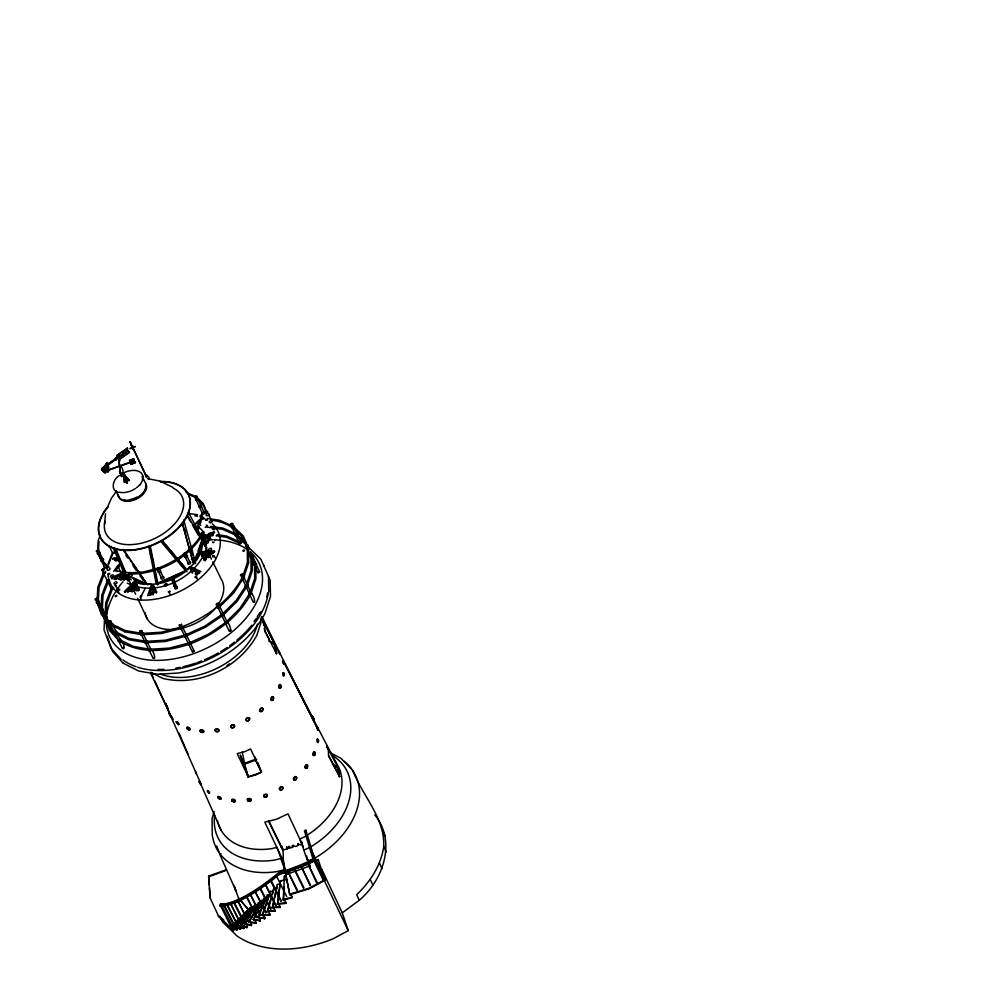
<?xml version="1.0" encoding="UTF-8"?>
<svg xmlns="http://www.w3.org/2000/svg" width="999" height="999" viewBox="0 0 999 999"><rect width="100%" height="100%" fill="white"/><g stroke="black" fill="none" stroke-linecap="round" stroke-linejoin="round"><path stroke-width="1.5" d="M123.352 474.4C120.829 474.25 126.473 472.577 123.127 475.137A33.904 25.887 -9.5 0 1 124.425 482.367L125.05 481.443A34.528 26.374 -9.5 0 0 124.85 478.933M118.119 456.318L117.37 456.506L117.732 457.967L118.019 454.632L127.447 448.189L127.422 450.836L118.082 457.48L117.845 456.343L118.669 457.48M118.082 457.355L118.019 454.632M131.493 463.161C128.359 466.658 142.233 459.14 131.119 464.16M131.831 460.551L132.118 460.114A1.449 1.111 -10.3 0 1 133.591 460.127L134.228 460.327L133.691 458.916L129.445 460.402L130.419 461.051M127.373 448.114L127.335 450.774L107.567 464.56L107.018 466.433A10.827 8.179 -48 0 0 104.67 467.145L104.221 466.708A10.864 8.254 -48 0 0 106.181 464.173L107.392 465.309M152.959 590.958L152.997 590.384A1.474 0.624 87.6 0 1 153.247 589.735L153.883 590.909M208.679 535.701L208.891 537.974M197.402 525.911L197.228 527.172M130.532 573.089L128.821 574.025M112.775 558.741L112.875 558.678A1.336 1.211 -85.8 0 0 112.987 559.278L113.349 558.716M121.828 475.761L121.041 473.151M121.416 578.046C124.863 578.409 115.809 566.533 119.718 563.711M123.127 475.137L124.113 474.413M121.354 475.924L120.554 473.301L121.341 475.649M112.737 553.021C113.386 554.932 115.847 551.361 113.324 552.36M110.489 624.949L109.44 625.961M119.543 465.871C119.006 464.335 120.33 468.032 119.443 465.909M120.242 466.371L118.943 465.609M105.132 614.672L105.732 603.009L111.501 587.924M106.269 617.37L106.993 603.159L112.675 588.399M115.834 458.466L116.171 457.854L115.509 458.154M102.285 609.515L103.034 595.329L108.754 580.569M106.506 566.97L108.279 566.845M104.52 619.567L104.033 629.894L110.939 648.164M291.87 896.49L292.232 897.751L283.192 899.887L284.453 876.135L285.602 876.548L285.327 875.948M283.479 900.461L284.178 887.112M284.49 881.193L284.453 876.173M98.364 600.337L99.063 587.449L104.82 572.702M104.608 524.45L105.494 513.773M101.086 608.141L101.773 595.179L107.58 580.094M152.61 590.684L153.584 588.573L154.271 590.784M97.64 550.661L98.202 540.509L100.325 535.064M98.451 551.311L99.001 541.321M103.646 572.227L97.802 587.3L97.215 598.938L96.154 599.787M124.326 591.645L132.879 583.204M287.2 848.7L286.626 846.915L287.2 848.7L283.204 850.137L282.292 849.237L268.419 820.741M96.628 550.998L97.39 551.535L98.464 550.686M111.726 578.409L111.726 578.371A1.374 1.336 -38.2 0 0 112.013 578.933L112.388 578.234L111.763 578.421M134.178 460.015L133.679 459.915A1.449 1.111 -10.3 0 0 132.068 459.802L132.255 461.438M232.255 926.548L231.244 927.322L231.606 926.622M231.206 927.272L220.367 905.356M205.344 557.342L204.895 559.278A1.636 1.074 17.7 0 1 205.432 559.952M152.485 587.949L152.41 586.725L154.208 586.6L154.733 587.699M108.254 468.356L108.454 467.17L106.656 467.807L107.817 468.606M284.39 899.45L286.064 903.358L277.572 904.307L280.432 880.881L285.489 879.682M281.568 881.343L280.707 881.443M277.572 904.307L280.432 880.881M132.205 447.252L130.045 441.77L146.116 475.924L130.07 441.783L132.293 447.852L133.129 446.928M321.541 874.687L313.037 856.88M323.027 879.582L313.823 860.351M317.083 882.242L307.505 862.986L316.521 882.504M310.602 885.214L300.974 865.971L310.065 885.526M323.564 879.27L314.26 860.389M317.133 859.964L318.369 859.964M320.055 869.704L311.114 850.199L320.592 869.405M303.983 887.849L294.23 868.606M296.715 890.146L287.575 870.728L297.29 889.947M281.343 900.973L271.516 881.13M276.149 905.344L265.247 884.115L275.612 905.656M154.458 592.569L154.62 591.321L155.906 592.107A1.661 0.699 87.6 0 0 156.119 592.869M271.104 909.09L260.24 887.824M217.407 820.641A66.721 46.503 -28.5 0 0 271.853 848.613L276.823 847.352A21.429 2.885 72 0 1 280.931 858.466A13.199 1.748 72 0 0 284.365 868.081L285.052 869.567C281.755 861.925 284.752 853.758 281.755 845.978M265.522 912.724L255.07 891.395L266.096 912.524M256.706 917.631L246.266 896.041M260.627 915.421L250.237 894.18L261.201 915.221M208.629 537.787L208.316 536.713M209.565 537.699L209.228 535.889M202.922 539.135L203.159 538.324A1.748 1.324 -23.3 0 0 203.297 537.949M248.202 921.965L237.787 900.848L249.051 922.252L255.894 923.288L254.658 919.392M240.821 924.812L230.294 903.059M244.792 922.989L234.053 902.022M121.816 475.487L121.254 473.976M108.042 564.11L112.338 552.996M234.453 926.198L224.051 906.13M279.932 844.093L279.583 843.019L282.555 849.35M198.227 524.875L198.888 523.401L198.189 523.001M131.031 463.723L130.37 460.739L129.558 460.576L133.691 458.916M203.334 553.334L203.334 554.133M209.415 556.018L209.116 554.145L210.314 552.647L213.112 552.459M277.198 887.736L273.951 887.849L267.17 911.363L275 911.238L274.875 909.927M275 911.238L273.551 907.292M280.457 884.202L277.198 884.365L272.252 907.554L279.97 907.442L279.845 906.13M279.97 907.442L278.534 903.483M270.704 891.32L262.125 914.934L263.361 915.633L269.967 915.022L269.855 913.723M269.967 915.022L268.531 911.1M272.54 908.116L274.076 900.873M274.7 897.976L277.173 886.388M225.999 869.854L208.641 876.123L210.027 897.701L218.681 916.47L233.242 930.706L233.941 930.144L232.055 926.485M208.641 876.123L209.291 884.927M106.181 464.173L107.492 466.358M134.803 587.812L132.692 590.159L130.807 588.324A1.798 1.224 -62.4 0 0 132.205 587.287L134.515 584.777M199.388 526.81L198.214 529.433M219.88 916.17L222.44 921.727L237.025 936.001A105.32 75.512 -29.2 0 0 333.591 938.536L348.251 930.606L342.27 912.849L359.278 900.236L356.693 894.704C370.279 881.705 381.044 865.396 383.741 846.465C384.965 818.019 362.6 795.878 352.784 770.666M359.278 900.236C383.491 879.919 396.491 841.333 374.775 814.872M140.484 597.377L141.284 599.924M154.121 592.22L153.109 593.955M267.457 911.925L271.266 898.7M272.54 894.292L273.951 887.849M275.075 888.386L274.238 888.411M152.385 589.373L153.084 587.325A1.748 0.749 87.6 0 0 153.534 587.637L154.208 588.186L154.208 586.6M153.784 591.87L152.909 593.031L152.323 591.845M120.542 473.651L118.681 458.591L120.567 473.563L120.142 471.915M145.592 475.824L146.491 475.462M214.098 811.5L212.088 818.456L212.275 835.738M251.373 592.494L255.944 578.621L255.781 564.273M250.175 592.032L254.67 578.471L254.52 564.46M246.99 582.692L251.061 570.504L250.924 556.505M242.857 576.048L247.415 562.499L247.302 548.513M244.068 576.51L248.689 562.662L248.576 548.326M313.274 860.052L304.458 830.793L305.869 830.206L315.022 860.489A189.061 128.834 -27.6 0 1 279.27 874.437A170.429 42.458 -50.3 0 1 221.391 905.943L219.867 905.706L220.354 904.257L224.338 903.908A169.306 42.108 -50.3 0 0 272.515 877.684L278.684 872.751A188.137 128.147 -27.6 0 0 311.426 860.214L312.999 859.477L311.713 860.788M204.058 541.008L203.646 541.645A1.861 1.411 -23.3 0 1 202.847 542.132C203.446 546.453 206.081 540.496 204.345 545.479A1.498 1.136 -23.3 0 0 205.944 545.679A1.648 1.249 -23.3 0 0 205.532 544.28L206.269 541.858M213.361 551.76L212.775 553.933M205.344 560.639L205.831 559.24A1.636 1.074 17.7 0 0 205.532 557.966M212.525 542.007L212.999 542.707L214.173 542.07M200.949 553.995L201.199 553.296M201.935 556.093L201.91 553.596L201.935 556.093A1.998 1.311 17.7 0 1 203.784 556.58M202.859 555.606L202.972 554.545A1.736 1.136 17.8 0 0 203.122 553.846L203.359 553.146M203.284 558.341L203.172 556.293M179.558 624.887L180.045 625.661L181.281 624.962M206.843 547.252C197.44 577.946 156.518 598.039 127.273 583.116M194.48 561.063L197.04 553.858M198.064 550.973L201.648 540.884L203.534 540.721L203.621 539.46A1.748 1.324 -23.3 0 0 203.759 538.598L203.521 538.024M205.619 512.312C206.044 514.647 208.828 510.501 205.906 511.975M168.356 591.758C168.082 593.768 171.653 591.158 169.355 591.083M262.412 915.496L270.679 891.37L271.528 891.345M107.293 463.474C107.08 461.688 106.506 465.472 107.892 464.71L127.847 450.924L123.489 453.209M151.698 584.253L147.677 595.741M150.774 588.861L151.286 587.449M152.984 585.514L149.213 595.641M150.212 595.154L151.448 592.607L152.81 593.968M109.89 573.588L108.591 574.45L108.441 573.364M108.679 564.198L112.363 554.657M143.069 479.433L139.91 485.164M107.705 506.705L111.488 498.126L116.596 491.083M115.322 458.241L116.096 457.817M115.534 458.354L116.483 458.154M116.334 459.615C115.872 457.804 116.309 459.815 115.909 458.179M148.739 546.553L156.244 583.965L147.303 584.565L123.888 550.149M266.233 914.634L263.474 914.859L264.71 918.768L257.642 917.194L267.432 894.792L270.642 894.767M257.929 917.756L259.153 914.947M260.377 912.149L267.108 896.752M135.389 588.174L134.128 590.097M133.891 462.075L133.579 462.137A1.536 1.186 -10.3 0 0 132.617 461.813L132.43 461.213A1.536 1.186 -10.3 0 0 132.855 460.402L133.529 461.825A1.536 1.186 -10.3 0 0 132.567 461.501L132.43 461.526M127.847 450.924L107.979 464.897C106.019 466.471 110.277 466.046 107.904 466.545A10.552 7.967 -48 0 0 104.258 467.569L103.809 467.794A10.552 7.967 -48 0 0 102.497 468.593L102.098 468.256A10.589 8.042 -48 0 0 103.322 467.295L103.709 466.933A10.589 8.042 -48 0 0 106.244 463.636L106.756 462.974M102.497 468.593A10.589 8.042 -48 0 0 103.721 467.632L104.108 467.282A10.589 8.042 -48 0 0 106.656 463.973L107.293 463.274M106.893 464.785L108.317 465.834L107.492 466.208A10.552 7.967 -48 0 0 103.846 467.232L103.397 467.457A10.552 7.967 -48 0 0 102.098 468.256M123.376 576.435L123.576 575.474L122.665 575.237A1.486 1.124 -21.4 0 0 121.816 575.599L121.453 575.998M264.71 918.768L264.797 917.469M255.894 923.288L255.981 921.99M264.822 898.426L264.048 898.313L253.222 919.455L260.264 921.028L260.352 919.729M260.264 921.028L259.041 917.119M258.491 902.621L259.49 903.383L258.491 902.621L244.418 923.7L251.486 925.524L251.573 924.237M251.486 925.524L250.25 921.64M253.509 920.017L255.532 916.046M256.88 913.411L258.242 910.763M259.59 908.116L264.048 898.313M209.091 538.911L208.204 539.947M210.027 538.836L208.004 540.759M210.964 538.748L208.267 541.321M141.171 596.053L145.167 588.486M176.686 588.96L176.211 588.274M120.929 473.514L120.117 472.564M120.355 473.314L120.017 471.128L119.668 471.778M151.086 593.019L150.137 592.969M133.354 587.662C132.879 592.232 131.943 584.477 135.427 586.388M261.263 900.474L262.287 901.185L261.263 900.474L248.763 921.702L255.607 922.726M249.051 922.252L256.069 910.314M257.63 907.666L259.977 903.683M204.258 558.691L204.395 557.854M254.071 621.54L255.682 619.055M257.28 616.57L259.69 612.837M197.365 528.683L197.327 526.111M197.79 529.058L198.551 525.986M133.379 588.911L133.804 588.249M136.426 588.998L132.093 591.908L129.795 590.446A1.386 0.949 -62.3 0 0 128.921 591.146A16.658 11.401 -62.2 0 1 128.571 591.758A1.548 1.061 -62.3 0 1 128.009 592.195L127.11 591.858M229.308 630.481C232.53 634.827 229.62 622.627 227.497 622.951M253.222 601.361C256.468 605.631 253.459 593.531 251.473 593.818M249.775 593.306L239.96 608.341L225.911 622.277M250.874 593.968C237.962 618.006 214.723 634.552 189.648 644.155M246.129 585.339L236.263 600.362L222.165 614.298M242.457 577.322C229.52 601.123 206.406 617.444 181.506 626.972M242.72 579.245L233.541 593.181L219.231 607.292M244.693 924.25L247.178 920.541M248.838 918.056L250.487 915.584M254.633 909.377L256.281 906.905M153.259 657.579C156.431 661.962 153.596 649.725 151.249 650.099M216.371 535.252C215.509 537.337 219.693 535.027 217.233 534.777M122.602 647.839C125.075 652.01 124.101 641.346 121.141 641.595M202.385 532.829C192.77 549.787 176.036 561.313 158.117 568.156M207.317 526.498L207.218 526.635A1.523 0.949 -25.4 0 1 205.207 527.347M203.122 533.816C188.336 558.965 159.091 573.95 130.245 574.088M157.305 568.456C156.319 570.417 160.427 568.618 158.429 567.944M136.401 589.235L136.189 589.535A1.611 1.011 -27 0 0 137.2 590.734A1.611 1.011 -27 0 0 139.061 589.248A1.611 1.011 -27 0 0 137.4 588.561M113.674 571.416L117.994 565.284M115.534 570.953L118.094 567.307M245.954 923.9L247.44 926.985L246.878 927.659L240.959 924.487L255.732 904.769L256.693 905.581L255.732 904.769M241.246 925.037L243.094 922.577M244.942 920.104L255.082 906.555M124.413 474.712C123.789 471.965 121.791 477.247 124.338 474.275A33.704 25.924 -10.9 0 0 129.346 480.194L128.509 480.656A34.341 26.411 -10.9 0 1 125.312 477.197L124.9 476.66A36.626 28.184 -10.9 0 1 123.814 474.987L123.764 474.787A25.899 11.763 41 0 1 124.326 476.461L124.276 476.486A35.702 5.132 70.8 0 1 123.451 474.887L123.451 474.887A36.464 5.357 70.9 0 1 124.326 476.823L124.613 477.485A34.153 5.007 70.9 0 1 126.636 482.267L126.823 483.029L127.26 482.055A34.153 5.007 70.9 0 0 125.25 477.26L124.95 476.598A26.136 12.013 40.7 0 1 123.776 474.787L123.764 474.775A26.361 17.27 -72.3 0 1 124.376 476.798L123.264 474.787L124.4 474.687A33.716 25.937 -10.9 0 0 129.42 480.606M204.221 543.044L203.596 543.731M246.878 927.659L247.165 926.423M254.733 906.767L253.796 905.918L237.6 925.336L243.494 928.508L244.056 927.821L239.098 925.511L240.709 928.633L240.147 929.307L240.422 928.083M243.494 928.508L243.768 927.272M240.747 922.464L248.364 913.323M250.274 911.038L252.173 908.753M121.304 576.785C129.833 573.451 121.666 582.704 117.208 577.709M125.112 578.271L121.166 580.182L117.37 578.346A1.386 1.049 -21.3 0 0 116.408 578.746A16.596 12.537 -21 0 1 115.921 579.195M204.907 538.936L204.433 540.334L206.506 541.171M113.124 558.091L118.032 557.554M210.277 535.939L210.015 537.824M196.84 523.901L201.611 519.368L200.737 519.492M250.737 910.052L252.747 907.891M240.709 928.633L235.714 926.298L237.325 929.407L236.713 930.069L237.038 928.87M240.147 929.307L234.178 926.098L251.86 906.992L252.46 907.342M234.465 926.647L241.746 918.78M249.013 910.913L252.135 907.542M117.944 590.546L118.806 592.969M125.424 592.17L136.251 581.805L134.977 581.193M123.214 663.211L138.599 670.991L157.293 674.288L178.222 673.039C213.611 666.345 247.627 645.816 264.96 613.511L270.479 596.465L270.18 580.332L260.939 559.253L249.975 548.663M104.42 467.257L104.633 467.057A10.864 8.254 -48 0 0 106.593 464.51M222.989 615.297L237.25 601.198L247.215 586.001L252.322 570.666L252.198 556.318M241.209 574.587C239.673 576.336 243.893 575.524 242.345 574.3M246.179 545.379C244.668 547.102 248.826 546.253 247.29 545.079M250.487 908.453L249.887 908.116L230.931 926.647L236.438 929.52M236.788 921.752L231.206 927.197L236.713 930.069M243.469 915.209L249.887 908.116M195.442 573.688L196.254 570.941M212.737 555.931C211.313 558.391 216.196 555.569 213.174 555.681M195.367 574.125C198.127 575.199 194.942 571.665 197.552 571.54M195.23 576.623C193.656 578.396 197.914 577.547 196.366 576.323M140.272 630.993C138.661 632.779 142.919 631.967 141.408 630.706M187.812 568.768L190.022 566.633M190.235 569.105L191.571 567.819M109.453 621.39C107.817 623.388 112.425 621.99 110.377 621.053M140.397 596.078C139.048 598.788 143.968 595.279 140.622 595.928M198.826 523.289L200.874 521.328L200.787 522.589A1.511 1.024 -64.4 0 1 200.3 523.114M118.344 589.398C116.733 591.146 120.954 590.334 119.48 589.098M115.459 595.566C113.874 597.489 118.332 596.128 116.359 595.254M194.43 524.4L200.474 518.893M125.262 591.733L124.613 592.195M118.956 566.096L121.116 564.048M195.342 496.615L195.155 497.564L196.241 497.477M196.441 497.34L196.254 496.291M102.385 569.467C100.787 571.266 105.107 570.192 103.397 569.155M119.331 475.561C113.074 478.971 109.74 490.397 118.706 492.582M108.079 469.955L131.056 461.863M108.142 470.342L131.119 462.25M106.881 463.136L107.08 464.535L117.345 457.492L119.668 460.851L118.257 457.742M204.32 541.945L203.359 543.206A1.861 1.411 -23.3 0 0 204.108 542.782L204.395 541.583M220.742 905.594L220.105 905.868M233.242 930.706L233.666 929.594M123.202 577.534L124.488 574.974M204.058 558.916L203.721 559.915A1.498 0.987 17.7 0 0 205.319 560.589M153.109 594.88L151.648 593.506L151.111 594.305A16.546 7.093 87.6 0 1 151.036 594.967M215.734 558.616L214.348 556.356M118.107 454.707L127.447 448.189M120.092 458.841L129.42 452.335L120.092 458.841L118.082 457.48M221.741 616.158L205.419 627.26L185.789 636.213M224.675 623.114L208.591 634.09L189.236 642.919M217.195 603.571L217.195 604.832L218.294 603.496M220.916 615.147L204.795 626.123L185.389 634.964M243.356 550.137C241.321 551.748 245.754 551.386 244.243 549.999M109.415 621.166L109.278 621.253A1.324 0.837 -27.7 0 0 109.203 622.702A1.324 0.837 -27.7 0 0 111.126 621.828A1.324 0.837 -27.7 0 0 110.202 620.841M231.368 523.726C229.32 525.337 233.778 524.962 232.268 523.576M202.198 532.629L202.185 533.853L203.297 532.554M111.339 575.312L111.164 575.424A1.598 0.987 -27.1 0 0 111.076 577.135A1.598 0.987 -27.1 0 0 113.386 576.086A1.598 0.987 -27.1 0 0 112.275 574.924M116.521 459.565L115.959 459.615M240.959 924.512L246.591 927.109M205.307 538.623L207.23 538.111M132.368 590.659L130.132 591.271L128.896 589.897M214.735 551.535L213.973 551.71M318.094 859.402L325.162 880.281L309.353 888.748L289.822 894.779L285.789 874.674L309.603 866.058L309.116 863.66L314.448 860.776M132.193 589.235L130.807 589.398L130.37 588.074M132.28 589.959L129.907 589.835M133.554 590.559L131.88 591.008L130.32 589.56M107.842 574.163L108.379 576.485M137.762 587.887L138.461 587.924M199.35 534.365L199.937 534.078L188.349 512.162M307.667 860.551L307.33 859.777A13.187 1.636 71.9 0 1 303.896 850.161L310.115 847.227A72.627 50.762 -28.5 0 0 332.967 755.868M308.004 861.275L315.659 857.641A78.509 55.032 -28.6 0 0 343.831 761.188M257.817 762.549L261.476 772.215L255.719 774.937L248.239 776.847L237.238 753.596L244.767 751.66L250.574 748.963L261.488 772.239L248.264 776.96L247.939 776.223M193.169 650.799L192.695 652.147L194.206 651.123L190.634 643.706M104.021 466.908L104.258 466.808A10.814 8.179 -48 0 1 107.068 466.009M173.701 581.78C172.515 583.728 172.702 580.819 173.164 582.817M175.424 588.811L175.275 588.623A16.446 0.662 66.2 0 0 175.125 588.049L174.538 586.588L176.361 585.839M176.186 588.211L177.347 588.286L173.451 578.583L171.641 579.395L175.325 588.736M113.461 576.785L123.214 572.402M201.373 537.237L214.248 531.655M113.886 577.946L125.037 572.939M201.835 538.374L214.66 532.617M121.978 574.725L123.751 573.926M114.136 578.933L116.958 577.659M208.928 536.376L208.629 536.401A1.773 1.349 -23.4 0 1 208.104 536.962M210.689 535.476L213.474 534.215M129.258 572.889L130.469 572.927M159.053 582.567L184.241 571.191M173.152 580.357L174.063 579.944M201.311 516.346L202.098 515.609L201.561 515.084M119.206 465.409L120.155 465.546L119.468 466.783M122.74 473.351C128.609 469.967 140.584 467.819 143.169 476.386M219.555 537.2L218.219 535.064M304.732 831.368L305.869 830.206M234.64 887.149L235.914 890.908L219.68 854.108L220.854 853.646M104.995 472.777L101.723 469.955L104.995 472.777L105.744 472.515L105.507 469.43L107.717 471.815L108.479 471.553L108.454 467.17M101.761 470.254L101.548 469.605L103.721 468.843L105.22 471.578L103.933 469.493M209.365 557.167L207.642 557.592M219.68 854.108L220.554 853.795M208.928 876.672L224.825 870.928M287.125 847.627L287.462 848.601L289.285 847.939L289.023 846.153M289.285 847.939C287.562 844.829 291.471 850.024 292.707 846.702L292.495 845.616M292.707 846.702C291.209 843.456 293.893 848.601 293.069 845.404M293.281 846.503C291.471 843.893 296.578 848.813 298.127 844.754L297.902 843.656M298.127 844.754C296.328 841.957 300.974 847.327 302.185 843.106M309.178 863.074L309.315 863.748L284.615 872.689L283.728 868.93L284.59 868.618M307.542 860.314L308.679 860.576L307.542 860.314L306.693 856.106M284.865 869.192L283.728 868.93M289.66 870.141L309.041 863.173L309.315 863.748M243.144 763.736L256.381 758.978M242.233 751.947L244.718 764.123L256.768 759.789M333.329 764.834L337.737 767.107L339.41 771.041L339.348 776.735M205.507 537.799L207.005 537.4M274.413 644.405C278.234 647.802 276.898 663.748 274.413 644.405L270.766 642.045M132.38 445.779L133.092 449.538L132.742 446.091M130.107 448.301L135.352 446.453M118.207 457.804L117.145 454.995L117.82 455.244M117.295 455.956L117.62 454.82M118.294 457.53L119.193 461.014M118.918 459.228L119.318 458.603M118.993 460.589L119.668 460.851M105.22 471.578L104.97 468.394L107.942 470.616L105.657 468.156M101.598 469.905L103.721 468.843M105.707 468.469L104.97 468.394M104.945 472.477L105.744 472.515M121.491 476.623L120.904 475.312L121.603 475.412M123.451 474.9L124.076 474.662A36.464 5.345 70.9 0 1 124.95 476.598M126.948 479.532L126.398 480.207L126.948 479.532A32.867 4.72 70.8 0 1 126.274 478.421M124.413 482.367L125.112 482.117M125.25 476.785A34.328 26.411 -10.9 0 0 128.446 480.244L129.358 480.194M126.761 482.567L127.385 482.355M116.196 585.801L115.01 585.739M289.548 894.217L309.078 888.173L324.887 879.707L325.162 880.281M283.192 899.887L292.158 897.052L290.572 893.83M285.989 902.659L277.297 903.745M97.602 549.974L97.765 549.925A1.324 0.812 -26.9 0 1 98.751 550.724A1.324 0.812 -26.9 0 1 97.128 551.785A1.324 0.812 -26.9 0 1 96.428 550.811M156.668 568.531L143.631 571.928L129.77 572.889M96.354 598.214L96.516 598.164A1.311 0.812 -27.6 0 1 97.465 599.05A1.311 0.812 -27.6 0 1 95.692 600.024A1.311 0.812 -27.6 0 1 95.367 598.801M96.341 598.426L97.228 598.763M97.515 600.724L97.89 600.624A1.573 0.987 -27.6 0 1 99.063 601.585A1.573 0.987 -27.6 0 1 97.153 602.859L100.449 609.44M101.511 608.603L101.898 608.503A1.573 0.987 -27.7 0 1 103.059 609.477A1.573 0.987 -27.7 0 1 101.149 610.751A1.573 0.987 -27.7 0 1 100.312 609.552M105.494 616.445L105.869 616.346A1.573 0.987 -27.7 0 1 106.468 618.081M180.632 627.197L161.426 632.192L142.17 633.403M180.931 628.471L161.601 633.503L142.12 634.715M184.515 635.189L165.347 640.172L146.141 641.358M184.803 636.463L165.522 641.47L146.091 642.669M188.374 643.144L169.256 648.101L150.075 649.275M188.661 644.417C166.171 651.773 139.773 654.233 119.018 640.796M280.931 858.466L274.463 860.114A72.627 50.762 -28.5 0 1 214.685 815.134M283.716 869.917L277.06 871.603A78.509 55.032 -28.6 0 1 212.537 836.425M284.727 876.747L285.602 876.523M132.455 461.526L132.48 461.526A1.536 1.186 -10.3 0 0 132.904 460.714L133.229 460.277M208.079 556.93L205.881 556.905M272.252 907.554L279.695 906.867M269.855 910.976L275.15 910.489M267.17 911.363L274.713 910.676M269.693 914.46L262.125 914.934M225.137 904.207L220.354 904.257M219.867 905.706L223.863 905.369A170.717 42.482 -50.3 0 0 272.452 878.945L278.721 873.938L282.018 872.901A189.098 128.821 -27.6 0 0 314.747 859.902L315.022 860.489M116.271 459.652L115.559 459.403L116.334 458.191M114.473 559.153L119.006 558.841M114.848 559.378L117.595 559.178M117.333 559.877L114.573 560.064L115.609 560.839A1.511 0.974 18.8 0 0 116.309 560.826A16.221 10.514 19 0 0 116.808 560.626A1.349 0.874 18.8 0 1 117.732 560.589L118.369 560.901M203.109 553.846L205.357 553.721M147.49 584.115L150.474 583.916M151.923 585.726L153.721 585.601M152.185 587.387L153.084 587.325M214.123 552.135L199.812 553.146L200.312 551.748L214.548 550.936M230.17 629.994L230.906 630.219M123.464 647.352L124.176 647.577M193.406 650.736L194.143 650.961M200.437 545.254L201.948 545.204M195.479 563.473L193.956 563.523L187.125 570.017L162.225 540.496M121.154 578.796C122.49 579.42 125.512 576.523 123.089 576.398A1.486 1.124 -21.4 0 0 122.24 576.76L122.003 577.897M135.427 585.139L135.177 585.127A1.761 1.199 -62.5 0 1 134.64 584.927M147.44 478.596L159.89 481.068L172.702 487.3M189.385 513.561L197.64 514.747M207.043 518.431L219.38 520.217L231.855 525.724M211.488 520.342C227.66 521.628 243.406 532.33 247.34 548.638M210.689 526.361L223.014 528.159L235.464 533.678M206.069 526.948L213.611 528.046M216.633 528.483L222.677 529.37L236.214 535.402L245.866 544.667L248.089 549.925M218.893 534.915L226.623 536.051L239.061 541.595M218.756 536.151L226.286 537.262L239.81 543.319M262.063 917.582L265.085 918.031M257.642 917.194L264.423 918.206M185.215 553.134L185.414 554.233L183.966 554.333M253.222 919.455L259.977 920.466M251.199 924.974L244.418 923.7M243.194 576.548A1.573 1.011 -25.6 0 1 244.443 577.559A1.573 1.011 -25.6 0 1 242.445 578.783L242.108 578.733A1.573 1.011 -25.6 0 1 242.095 577.035M244.168 577.847L247.228 584.515A1.573 1.011 -25.6 0 1 248.039 585.714A1.573 1.011 -25.6 0 1 246.116 586.8L245.779 586.75A1.573 1.011 -25.6 0 1 246.104 584.827M117.582 570.966L129.833 572.889M247.827 585.851L250.874 592.494A1.561 1.011 -25.7 0 1 251.698 593.693A1.561 1.011 -25.7 0 1 249.762 594.78L249.438 594.717A1.561 1.011 -25.7 0 1 249.151 593.294M206.643 557.592L205.344 557.33M97.04 601.947L101.436 614.685L110.914 624.937L124.9 631.805M140.834 633.179L125.137 630.531L111.663 623.863M124.788 631.793L142.033 634.702M144.805 641.133L129.246 638.486L115.672 631.78M146.004 642.657L128.784 639.722L115.022 632.916M148.751 649.05L133.217 646.39L119.668 639.66M199.812 572.764L189.286 567.969M128.172 580.719A1.523 1.149 -21.5 0 0 129.121 579.395L125.537 577.959M196.815 572.265L199.113 573.538L198.376 573.538M197.415 572.939L197.253 574.924L195.642 574.687M118.307 560.177L117.058 559.477M280.244 654.083L278.496 650.886L278.871 651.81M207.392 538.836L206.618 538.773A1.474 1.111 -23.4 0 0 206.044 538.985M286.775 896.827L276.773 876.623M226.486 904.257L237.75 925.511L227.048 904.008M193.356 563.424L182.405 522.627M186.114 492.345L196.004 496.678M187.775 494.143L194.805 497.227M123.776 473.638C122.49 476.036 124.276 467.694 120.242 466.283M191.883 567.257L200.961 571.653M193.144 568.543L194.418 569.143M195.604 571.665L195.379 571.478A1.773 0.637 45.7 0 1 194.218 571.116L193.444 570.629M237.6 925.336L243.207 927.946M234.178 926.098L239.86 928.758M233.654 927.696L237.325 929.407M126.711 574.612L130.944 576.61M133.766 577.946L145.042 583.291M146.004 584.403L126.274 575.062L114.885 548.114M135.514 582.917L136.151 583.216M135.377 584.003A1.361 0.924 -62.5 0 0 135.389 583.603L137.175 585.302A2.035 1.386 -62.5 0 0 136.339 586.75M137.175 585.302L135.365 583.616M136.688 586.301L138.486 587.974L136.688 586.301A1.886 1.286 -62.5 0 1 136.351 586.6M114.361 579.333L115.185 579.445A1.548 1.161 -21.3 0 0 115.896 579.183M333.678 765.097L337.737 767.107L326.685 746.216L328.346 750.137L328.571 755.719L339.648 776.635L328.571 755.719M330.744 753.084L340.884 758.216L351.486 768.93M151.523 672.789L162.874 678.408C198.901 687.237 239.073 667.457 256.805 635.426L260.901 622.802L260.864 618.156M268.619 640.933L274.875 644.243L263.049 621.49L263.786 625.524M125.537 575.312L124.738 574.962A1.761 1.336 -21.5 0 1 123.963 574.512L120.891 576.161A1.798 1.361 -21.4 0 1 119.031 576.735L120.417 578.508M197.727 579.87L196.591 577.584M207.28 790.771L209.041 793.368L207.605 790.496A1.836 0.624 46.1 0 1 209.403 792.382A1.836 0.624 46.1 0 1 208.691 792.944L208.454 792.644M127.435 450.961L129.42 452.335M110.889 648.101L121.129 659.303M208.491 555.157L208.004 553.496A1.773 1.161 17.7 0 1 206.381 553.821M241.308 924.475L230.357 903.146M279.245 873.251L278.684 872.751L279.27 874.437L279.245 873.251A168.956 42.07 -50.3 0 1 267.37 882.479M191.284 570.766L190.709 570.117L191.221 571.216M313.411 718.88L311.75 716.258L336.413 763.286M136.426 587.3L137.275 587.412A1.886 1.286 -62.5 0 0 137.962 586.9M233.329 526.398L243.244 535.864L248.551 548.201M236.938 534.365L243.544 540.684M196.179 496.815L203.197 503.521M196.029 497.702L202.972 504.358M259.565 571.815L257.892 572.752L259.628 571.952L256.293 564.56M198.589 526.935L204.233 532.442M282.68 848.7L283.204 850.137M221.616 918.081L223.776 920.204M218.394 915.933L232.954 930.169M126.436 578.321L128.496 578.271L127.535 576.036A1.886 1.424 -21.5 0 1 126.648 576.323L125.537 575.899M169.83 713.898L171.116 716.308L150.624 673.151M217.395 603.246A1.324 0.849 -26.2 0 0 216.396 604.757L216.558 604.919M199.775 781.668L201.211 784.415L170.667 715.996M177.472 588.099L176.773 586.8M174.837 586.775L175.25 588.124L174.113 585.601M174.301 585.889L175.612 588.336M107.03 565.459L101.311 559.465A1.586 0.974 -27 0 0 101.199 561.126A1.586 0.974 -27 0 0 103.484 560.089A1.586 0.974 -27 0 0 102.398 558.941M101.099 560.289L106.868 566.346M108.679 620.591L102.522 613.935L98.252 601.51M113.874 631.718L105.532 622.689L102.997 615.496M116.683 636.388L110.527 629.707L106.231 617.245M109.528 630.544L117.87 639.597M132.904 462.587L133.454 462.724A1.449 1.111 -10.4 0 0 134.503 461.825L134.54 462.137A1.449 1.111 -10.4 0 1 133.504 463.024L132.48 461.688M122.964 662.949L112.637 651.535L107.13 636.238M233.878 885.201L238.511 898.014L248.526 909.565M246.965 908.116L238.511 898.014M165.784 545.042L168.781 548.588M170.767 550.948L173.751 554.495M176.748 558.041L179.733 561.575M181.718 563.936L184.715 567.482M161.975 541.508L186.975 571.69M160.889 541.446L175.836 559.165M177.822 561.525L185.802 570.966L157.817 583.603L150.325 546.191M316.571 726.785L317.807 730.157L317.282 726.748L318.256 729.994L317.22 727.959M263.624 565.197L264.323 566.683M196.353 773.688L195.467 771.615M174.625 585.938L175.337 587.4M174.763 586.376L175.275 587.25M177.685 723.601L178.197 724.25A1.873 0.662 46.6 0 0 178.883 723.626A1.873 0.662 46.6 0 0 177.06 721.69L177.41 723.201M208.167 554.782L208.279 556.056L206.293 556.718M204.096 555.968C203.047 551.735 210.352 557.367 205.981 554.895A1.461 0.962 17.7 0 0 205.157 554.969M122.827 549.35L147.303 584.565M142.869 578.384L144.605 580.881M125.899 555.481L127.647 557.991M132.892 565.546L136.388 570.566M139.885 575.599L143.381 580.631M134.902 461.663L135.389 462.699M124.9 476.623L124.076 474.8M125.112 578.284L127.348 579.507A1.661 1.249 -21.6 0 0 128.184 580.769L127.772 579.607M279.97 653.733L279.308 652.634M127.023 479.982L126.923 479.832A33.479 4.808 70.8 0 1 125.437 477.26M126.398 480.207L126.299 480.057A33.479 4.82 70.8 0 1 125.325 478.409M196.703 570.916L197.265 571.778M294.093 868.905L303.396 888.049M187.625 515.509L202.248 540.859L194.58 562.487L193.369 558.091M187.013 515.534L190.871 522.202M192.407 524.875L198.564 535.539M120.305 474.163L119.668 472.077M174.975 582.005L174.588 581.043L175.075 582.055M170.404 595.054L169.343 592.594M276.536 653.696L264.76 630.893L264.273 628.209M194.281 524.775L197.902 531.618M121.416 475.399L121.965 476.461M119.555 471.303L120.08 472.315M146.953 475.287C142.033 476.336 150.924 474.85 148.938 479.47M132.455 448.064L133.367 447.702M274.875 644.243L268.544 631.942M283.266 660.676L312.212 716.57M224.613 905.868L235.015 925.998M222.003 906.118L232.392 926.198M269.131 639.098L264.76 630.893L264.673 625.349L263.049 621.49M233.491 902.272L244.231 923.188M242.42 924.637L244.056 927.821M279.608 653.808L279.221 653.046M285.227 664.884L316.845 727.21L261.601 616.47M283.017 661.837C281.306 659.402 285.302 667.981 283.216 662.25M113.212 625.923L115.884 631.206M117.22 633.841L119.88 639.085M98.839 601.91L102.173 608.478M102.835 609.79L106.156 616.333M110.802 625.574L114.148 632.167M114.823 633.491L118.144 640.047M118.806 641.358L122.452 648.551M246.466 896.153L257.267 917.432M267.432 894.792L268.506 895.441M103.709 573.588L106.993 580.144M107.642 581.455L110.914 587.974M259.952 888.198L270.529 909.277M143.357 634.228L146.653 640.859M147.315 642.182L150.599 648.788M141.608 635.214L144.905 641.845M145.567 643.169L148.863 649.762M149.513 651.073L153.122 658.291M99.863 553.246L102.722 558.99M114.873 583.978L118.007 590.259M98.114 554.208L100.986 559.952M101.561 561.088L104.42 566.808M270.292 880.069L280.769 901.173M116.558 570.891L116.833 571.678M109.69 547.09L112.787 553.334M286.064 903.358L285.702 902.097M262.125 618.019L275.761 645.866M285.726 870.953L287.075 873.7M286.651 874.362L285.352 871.702L284.615 872.689M285.789 874.674L289.822 894.779M262.15 618.106L273.763 641.87M261.488 772.239L255.207 759.402L254.67 756.568M152.41 586.725L152.947 587.812M202.797 541.346L208.129 552.31M210.127 556.418L211.451 559.165M212.787 561.9L220.779 578.359A42.033 26.761 -26.6 0 1 179.995 628.571M268.743 820.753L278.908 841.62M293.556 846.353L293.356 845.304M108.666 467.832C105.045 467.582 109.091 467.694 107.942 470.616M158.566 572.065L161.376 577.859M182.904 627.772L186.139 634.44M186.776 635.764L189.985 642.394M115.734 490.596L118.906 497.152M181.169 628.758L184.39 635.414M185.04 636.738L188.249 643.368M188.898 644.692L192.407 651.935M298.401 844.605L298.202 843.556M160.327 571.091L163.137 576.898M308.316 863.386L309.877 866.633M174.55 585.551L173.701 583.94M312.949 855.244L322.115 874.487M323.838 879.507L348.251 930.606M342.27 912.849L321.74 869.217M282.979 860.264L264.822 822.202L276.636 819.18L287.987 813.848L303.434 846.815M132.855 447.24L133.104 447.902M132.542 447.34L132.792 448.014M142.195 476.248L145.305 482.804A15.047 9.078 -25.7 0 1 135.377 498.513A15.047 9.078 -25.7 0 1 118.082 494.93M135.365 446.578L130.295 448.788M187.1 556.268L189.847 562.087M185.352 557.242L188.099 563.049M127.11 576.186L131.044 584.527M134.341 591.47L135.652 594.255M137.625 598.413L147.477 619.268M219.992 606.967L223.127 613.648M223.751 614.984L226.873 621.628M218.257 607.941L221.403 614.622M222.028 615.946L225.15 622.589M225.774 623.925L229.196 631.193M309.116 863.66L310.14 865.846M173.589 583.816L174.338 585.589M202.06 540.571L202.572 541.658A2.01 1.523 -23.3 0 1 204.42 541.558M200.287 524.75L200.799 525.399M119.231 459.74L119.455 460.427M196.378 500.349L199.038 506.118M199.575 507.28L202.223 513.036M214.648 540.297L214.448 539.835A83.292 53.034 -26.6 0 1 248.476 550.399M370.279 879.607L372.839 885.151M208.666 514.772L211.338 520.566M198.077 499.413L200.749 505.182M201.274 506.343L203.933 512.1M242.457 578.796L245.517 585.476M246.129 586.813L249.163 593.456M249.775 594.78L253.109 602.047M379.495 863.136L382.018 868.68M168.194 708.653L166.933 705.681M171.89 716.733L173.202 719.617M150.837 672.165L153.409 677.834M154.708 680.669L169.543 713.473M234.066 527.085L237.063 533.728M237.662 535.039L240.659 541.645M232.392 528.021L235.402 534.652M236.001 535.976L238.998 542.569M383.741 846.465L386.251 852.01M252.697 556.605L255.694 563.236M247.402 549.55L250.412 556.218A1.548 0.987 -25.2 0 0 251.373 557.492L251.76 557.392A1.548 0.987 -25.2 0 0 252.784 555.531A1.548 0.987 -25.2 0 0 250.312 556.168M251.611 558.866L254.008 564.173M254.608 565.496L257.892 572.752M317.882 739.647L317.307 738.848L317.17 739.46A1.848 0.724 87 0 0 317.37 742.07A1.848 0.724 87 0 0 318.381 741.82L318.169 740.521M174.538 586.388L173.451 583.878M382.817 830.743L385.314 836.288M174.675 581.231L174.987 581.967M174.151 585.152L173.751 584.315L174.288 585.676M188.174 754.42L179.033 733.216M200.749 784.09L221.316 830.619M199.026 524.987L199.126 524.038A1.349 0.912 -64.4 0 1 199.8 523.364A16.171 10.977 -64.6 0 0 200.312 523.151M250.499 551.885L255.756 564.148M249.388 552.509L251.111 556.53M252.834 560.551L253.983 563.236M249.238 552.609L250.949 556.63M113.137 547.577L124.925 575.412M115.934 549.075L125.512 571.778M203.359 503.783L206.968 512.462M202.797 504.095L206.356 512.674M174.525 586.013L175.087 587.187M205.956 545.729L205.494 544.592A1.648 1.249 -23.3 0 0 205.307 543.306M199.937 534.078L201.661 538.324M202.847 542.132L203.796 544.28M202.11 540.521L202.572 541.658M173.764 584.627L174.051 585.389M213.461 551.885L213.099 552.622A1.523 0.999 17.6 0 1 212.437 552.709M185.639 570.554L186.039 571.59M166.046 703.633L166.371 704.507M176.811 586.925L176.935 587.225A16.446 0.649 66.2 0 1 177.173 587.799M180.744 573.289L181.156 574.325M162.974 581.318L163.374 582.355M157.655 583.191L158.054 584.228M157.53 584.989L149.438 545.529M244.056 765.883L248.127 776.623L240.297 755.019L248.239 776.847M175.112 587.35L175.349 588.049M283.878 673.613L282.954 672.914A1.886 0.762 86.5 0 0 283.142 675.574A1.886 0.762 86.5 0 0 284.216 675.386L284.191 674.999M216.758 846.003L219.193 852.759M98.414 551.023L101.548 559.865M97.677 550.948L100.849 559.877M268.469 576.435L268.768 592.02M102.248 609.402L106.606 621.94M106.993 623.351L109.453 630.444M125.924 576.923L127.06 577.484A1.886 1.424 -21.5 0 0 127.959 577.197M183.729 520.029L195.492 562.462M191.333 550.786L192.557 555.169M184.39 529.07L185.639 533.566M189.385 547.04L190.622 551.535M182.38 523.926L192.944 561.95M244.718 764.123L248.264 776.96M165.534 703.683L166.696 705.769M210.964 554.27L210.539 553.071M210.477 555.681L210.352 554.083A1.361 0.899 17.6 0 1 211.276 553.983M337.25 767.282L339.048 775.386M308.404 860.014L308.828 862.125A187.312 127.647 -27.6 0 1 306.855 862.961M301.985 842.182L302.197 843.281M152.859 559.253L153.459 562.25M155.856 574.213L156.456 577.21M150.424 553.583L151.024 556.58M292.794 845.504L293.007 846.603M289.685 846.628L289.91 847.714M287.25 847.514L287.462 848.601M281.194 845.853L281.468 847.539M283.316 860.564L284.765 868.069M132.567 445.716L133.092 449.538M117.37 456.506L117.532 457.542M108.479 471.553L107.717 471.815M106.656 467.807L106.868 468.456M209.515 887.886L210.314 898.251M266.221 883.316A168.956 42.07 -50.3 0 1 263.936 884.964M261.688 886.538A168.956 42.07 -50.3 0 1 257.292 889.51M256.219 890.209A168.956 42.07 -50.3 0 1 252.272 892.706M250.974 893.481A168.956 42.07 -50.3 0 1 247.203 895.653M245.979 896.328A168.956 42.07 -50.3 0 1 241.234 898.763M240.097 899.3A168.956 42.07 -50.3 0 1 233.953 901.86M232.592 902.347A168.956 42.07 -50.3 0 1 228.709 903.483M305.881 863.386A187.312 127.647 -27.6 0 1 302.947 864.635M297.053 867.007A187.312 127.647 -27.6 0 1 295.067 867.769M288.124 870.316A187.312 127.647 -27.6 0 1 282.155 872.327M196.378 496.066A1.299 0.799 -25.1 0 1 196.865 497.24A1.299 0.799 -25.1 0 1 194.905 497.752A1.299 0.799 -25.1 0 1 195.429 496.316M197.165 498.226A1.561 0.962 -25.1 0 1 197.852 499.875L197.515 500.099A1.561 0.962 -25.1 0 1 195.592 500.049A1.561 0.962 -25.1 0 1 196.416 498.501M200.362 505.169A1.561 0.962 -25.2 0 1 201.049 506.818L200.712 507.03A1.561 0.962 -25.2 0 1 199.276 505.656M203.159 512.175A1.561 0.962 -25.2 0 1 204.233 513.723L203.896 513.936A1.561 0.962 -25.2 0 1 202.185 512.824M111.401 546.378A1.573 0.962 -26.7 0 1 109.191 547.052A1.573 0.962 -26.7 0 1 109.415 545.454M203.309 532.242A1.324 0.824 -25.5 0 1 203.297 533.653A1.324 0.824 -25.5 0 1 201.386 533.791A1.324 0.824 -25.5 0 1 202.397 532.317M203.446 534.477A1.586 0.999 -25.5 0 1 205.107 535.227A1.586 0.999 -25.5 0 1 203.047 536.6L202.71 536.55A1.586 0.999 -25.5 0 1 202.248 535.439M210.29 548.289A1.586 0.999 -25.6 0 1 211.526 549.3A1.586 0.999 -25.6 0 1 209.503 550.524L209.166 550.474A1.586 0.999 -25.6 0 1 209.191 548.788M207.355 513.686A1.573 0.974 -25.2 0 1 209.016 514.148A1.573 0.974 -25.2 0 1 207.73 515.646L207.342 515.746A1.573 0.974 -25.2 0 1 206.368 514.335M159.403 569.867A1.611 1.011 -26.5 0 1 160.677 570.654A1.611 1.011 -26.5 0 1 159.203 572.065A1.611 1.011 -26.5 0 1 157.667 571.528L157.68 571.241A1.611 1.011 -26.5 0 1 158.279 570.379M162.362 576.935A1.611 1.011 -26.5 0 1 164.036 577.422A1.611 1.011 -26.5 0 1 162.7 578.983A1.611 1.011 -26.5 0 1 161.039 578.483L161.039 578.209A1.611 1.011 -26.5 0 1 161.351 577.609M165.722 583.866A1.611 1.011 -26.6 0 1 167.382 584.365A1.611 1.011 -26.6 0 1 166.046 585.913A1.611 1.011 -26.6 0 1 164.385 585.414L164.398 585.139A1.611 1.011 -26.6 0 1 165.335 584.04M107.305 565.971A1.336 0.824 -27 0 1 108.666 566.608A1.336 0.824 -27 0 1 106.905 567.769A1.336 0.824 -27 0 1 106.468 566.52M109.54 568.031A1.611 0.987 -27 0 1 109.74 569.467A1.611 0.987 -27 0 1 107.63 570.217A1.611 0.987 -27 0 1 107.43 568.781M115.322 581.905A1.598 0.999 -27.1 0 1 116.933 582.679A1.598 0.999 -27.1 0 1 114.848 584.065A1.598 0.999 -27.1 0 1 114.311 582.579M128.859 572.902A1.349 0.837 -26.9 0 1 130.769 572.764A1.349 0.837 -26.9 0 1 129.72 574.275A1.349 0.837 -26.9 0 1 128.347 573.626M131.356 574.587A1.611 0.999 -26.9 0 1 132.105 575.786A1.611 0.999 -26.9 0 1 130.12 576.885A1.611 0.999 -26.9 0 1 129.358 575.686M134.39 581.555A1.611 0.999 -26.9 0 1 135.614 582.529A1.611 0.999 -26.9 0 1 133.666 583.828A1.611 0.999 -26.9 0 1 132.78 582.629L132.992 582.33A1.611 0.999 -26.9 0 1 133.279 582.055M106.918 566.957A1.586 0.974 -27 0 1 104.783 568.019A1.586 0.974 -27 0 1 104.433 566.57M106.518 565.834A1.586 0.974 -27 0 1 106.781 565.958M185.027 552.909A1.336 0.837 -26 0 1 185.951 553.97A1.336 0.837 -26 0 1 183.903 554.695A1.336 0.837 -26 0 1 184.378 553.146M186.164 555.057A1.598 1.011 -26 0 1 187.238 556.368A1.598 1.011 -26 0 1 184.74 557.142L184.54 556.955A1.598 1.011 -26 0 1 185.389 555.332M189.46 562.037A1.598 1.011 -26 0 1 190.534 563.349A1.598 1.011 -26 0 1 188.037 564.123L187.849 563.923A1.598 1.011 -26 0 1 188.336 562.537M192.345 569.08A1.598 1.011 -26.1 0 1 193.956 569.393A1.598 1.011 -26.1 0 1 193.207 570.866A1.598 1.011 -26.1 0 1 191.321 571.066L191.134 570.866A1.598 1.011 -26.1 0 1 191.346 569.755M145.629 486.188A14.048 8.479 -25.8 0 1 138.786 497.027A14.048 8.479 -25.8 0 1 124.176 500.199M145.704 483.653A15.047 9.078 -25.8 0 1 135.777 499.35A15.047 9.078 -25.8 0 1 118.481 495.766M142.432 477.147A15.085 9.066 -25.7 0 1 142.333 479.695M139.348 485.114A15.085 9.066 -25.7 0 1 136.651 487.624M135.614 488.374A15.085 9.066 -25.7 0 1 119.368 492.157M159.965 481.443A48.926 29.895 -25.9 0 1 185.652 518.069A48.926 29.895 -25.9 0 1 120.255 549.662A48.926 29.895 -25.9 0 1 107.88 506.593M173.214 488.174A42.295 25.837 -25.9 0 1 155.207 538.249A42.295 25.837 -25.9 0 1 104.858 521.316M173.014 483.179A48.926 29.908 -25.9 0 1 182.904 522.802A48.926 29.908 -25.9 0 1 123.027 550.312A48.926 29.908 -25.9 0 1 102.098 515.759M102.785 514.485A48.926 29.908 -25.9 0 1 108.054 506.943M160.127 481.78A48.926 29.908 -25.9 0 1 171.678 482.842M136.826 497.115A14.048 8.479 -25.7 0 1 133.466 498.613M132.318 498.988A14.048 8.479 -25.7 0 1 130.02 499.525M127.335 579.42A1.661 1.249 -21.6 0 1 126.923 578.896M125.886 576.923A2.035 1.536 -21.5 0 1 126.723 575.886M137.225 590.209A1.673 1.136 -62.5 0 1 136.676 589.947M136.663 584.203A1.361 0.924 -62.5 0 1 136.339 585.364M139.011 589.922A1.523 1.036 -62.5 0 1 138.486 590.771M154.533 588.923A2.023 0.862 87.6 0 0 154.57 589.56L155.22 589.872A1.873 0.799 87.6 0 0 155.519 589.298C156.493 590.546 154.495 590.971 156.593 591.508A1.511 0.637 87.6 0 1 156.706 592.832M201.398 555.007A1.336 0.874 17.7 0 0 202.585 555.556L203.084 554.17A1.336 0.874 17.7 0 1 201.885 553.608M203.297 557.604A1.861 1.224 17.7 0 1 202.685 557.692M205.806 559.19A1.498 0.987 17.7 0 1 205.319 559.165M211.288 535.976A1.361 1.036 -23.5 0 1 211.875 535.776A16.359 12.475 -23.5 0 0 212.55 535.701A1.523 1.161 -23.5 0 0 213.212 535.327M192.22 571.903A1.998 0.724 45.7 0 1 192.657 572.34L192.645 572.989A1.861 0.674 45.7 0 1 191.983 572.814M124.388 476.835A36.851 28.134 -9.4 0 0 123.789 474.987L123.764 474.912A25.999 16.921 -73.3 0 0 124.85 476.286A35.702 5.132 70.8 0 1 124.351 475.212M124.838 476.248A36.626 28.184 -10.9 0 1 124.088 475.137M123.938 475.187A36.838 28.134 -9.4 0 1 124.326 476.423L124.55 477.46A34.528 26.374 -9.5 0 1 125.112 481.855M123.052 474.725A33.891 25.887 -9.5 0 1 124.363 481.955M123.476 475.237A33.529 4.92 70.9 0 1 126.823 483.029M126.036 478.009A32.867 4.72 70.8 0 1 125.287 476.698M125.037 476.223A32.867 4.72 70.8 0 1 124.251 474.7M126.324 479.757A32.867 4.733 70.8 0 1 125.874 479.033M124.413 476.436A32.867 4.733 70.8 0 1 123.626 474.925M124.113 475.012A33.529 4.908 70.9 0 1 127.447 482.804M212.387 523.876A59.79 37.3 -26.2 0 1 181.643 590.484A59.79 37.3 -26.2 0 1 108.354 576.598M194.817 515.759A59.79 37.3 -26.2 0 1 197.465 516.333M200.137 517.082A59.79 37.3 -26.2 0 1 205.407 519.18M202.223 542.157A41.771 26.036 -26.2 0 1 195.954 561.001M185.377 571.603A41.771 26.036 -26.2 0 1 158.591 583.691M144.118 584.39A41.771 26.036 -26.2 0 1 134.603 581.78M131.319 579.87A41.771 26.036 -26.2 0 1 127.223 575.923M250.712 552.247A83.292 53.034 -26.6 0 1 207.43 647.814A83.292 53.034 -26.6 0 1 106.269 623.488M106.256 619.043A83.292 53.034 -26.6 0 1 122.827 581.818M123.876 580.606A83.292 53.034 -26.6 0 1 125.862 578.371M208.754 539.785A83.292 53.034 -26.6 0 1 213.099 539.747M334.615 760.851A66.721 46.503 -28.5 0 1 304.558 836.8L299.8 839.048A21.416 2.697 71.9 0 1 303.896 850.161M178.534 628.833A42.033 26.761 -26.6 0 1 145.067 612.662M268.144 593.731A85.689 54.783 -26.6 0 1 218.444 654.27A85.689 54.783 -26.6 0 1 137.512 667.207M136.026 666.708A85.689 54.783 -26.6 0 1 122.889 659.864M267.657 592.632A85.727 54.77 -26.6 0 1 266.77 596.99M261.114 611.425A85.727 54.77 -26.6 0 1 259.715 613.96M257.355 617.757A85.727 54.77 -26.6 0 1 255.644 620.254M251.898 625.174A85.727 54.77 -26.6 0 1 236.825 640.234M234.54 642.082A85.727 54.77 -26.6 0 1 229.758 645.666M227.26 647.402A85.727 54.77 -26.6 0 1 220.841 651.485M218.219 653.009A85.727 54.77 -26.6 0 1 204.483 659.777M201.648 660.938A85.727 54.77 -26.6 0 1 197.402 662.537M195.991 663.036A85.727 54.77 -26.6 0 1 183.017 666.733M180.145 667.344A85.727 54.77 -26.6 0 1 175.886 668.106M163.873 669.355A85.727 54.77 -26.6 0 1 158.054 669.43M234.378 726.56A1.923 1.436 -23.8 0 0 232.08 724.924A1.911 1.374 -2.1 0 0 230.869 726.698A1.911 1.374 -2.1 0 0 233.304 727.509A1.923 1.436 -23.8 0 0 234.103 726.935M257.392 624.2A62.313 40.297 -26.8 0 1 218.506 667.532A62.313 40.297 -26.8 0 1 160.34 673.988M229.495 663.86A62.388 40.385 -26.9 0 1 226.985 665.509M280.07 684.702A1.898 0.774 86.7 0 0 279.171 685.152A1.898 1.049 -80.2 0 0 278.933 687.824A1.898 1.049 -80.2 0 0 280.444 687.662A1.898 0.774 86.7 0 0 280.257 684.977M219.73 798.775A1.848 0.637 46 0 0 220.067 798.988A1.848 0.937 33 0 0 221.054 798.064A1.848 0.937 33 0 0 218.968 796.515A1.848 0.637 46 0 0 218.269 797.102M219.368 798.501A1.848 0.637 46 0 1 218.706 797.801M233.691 801.66A1.848 0.937 32.9 0 0 234.103 801.772A1.848 1.174 17 0 0 235.277 800.461A1.848 1.174 17 0 0 232.979 799.287A1.848 0.937 32.9 0 0 231.905 799.924A1.848 0.937 32.9 0 0 233.267 801.46M187.675 728.633A1.886 0.662 46.5 0 0 189.061 729.844A1.886 0.974 33.7 0 0 190.047 728.845A1.886 0.974 33.7 0 0 187.899 727.26A1.886 0.662 46.5 0 0 187.213 727.909M215.484 730.681A1.898 1.224 17.6 0 0 217.62 731.555A1.911 1.374 -1.9 0 0 218.843 729.794A1.911 1.374 -1.9 0 0 216.421 728.958A1.898 1.224 17.6 0 0 215.26 730.356M307.255 766.882A1.886 0.999 -79.4 0 0 306.968 764.859A1.886 0.999 -79.4 0 0 305.682 765.334A1.886 1.199 -63.9 0 0 305.07 767.844A1.886 1.199 -63.9 0 0 306.905 767.756M200.737 545.429A40.122 25 -26.2 0 1 200.399 548.301L197.765 555.756A40.122 25 -26.2 0 1 196.341 558.254M179.558 574.3A40.122 25 -26.2 0 1 164.485 581.106M142.033 582.742A40.122 25 -26.2 0 1 133.779 579.645M97.153 602.859A1.573 0.987 -27.6 0 1 96.316 601.673M104.433 618.418A1.573 0.987 -27.7 0 1 104.296 617.407M111.201 623.401A1.598 0.999 -27.8 0 1 112.775 624.288A1.598 0.999 -27.8 0 1 110.489 625.561A1.598 0.999 -27.8 0 1 110.477 623.801M119.193 639.198A1.586 1.011 -27.9 0 1 120.779 640.084A1.586 1.011 -27.9 0 1 118.506 641.358A1.586 1.011 -27.9 0 1 118.481 639.597M115.21 631.318A1.586 1.011 -27.8 0 1 116.783 632.205A1.586 1.011 -27.8 0 1 114.51 633.478A1.586 1.011 -27.8 0 1 114.485 631.718M181.418 624.1A1.336 0.862 -27 0 1 181.331 625.312A1.336 0.862 -27 0 1 179.733 625.874A1.336 0.862 -27 0 1 179.271 624.875M181.156 626.723A1.598 1.024 -27 0 1 183.154 626.897A1.598 1.024 -27 0 1 182.018 628.596A1.598 1.024 -27 0 1 180.22 628.134L180.232 627.834A1.598 1.024 -27 0 1 180.332 627.534M189.261 642.494A1.598 1.036 -27.2 0 1 190.921 643.006A1.598 1.036 -27.2 0 1 189.623 644.58A1.598 1.036 -27.2 0 1 187.962 644.068L187.962 643.781A1.598 1.036 -27.2 0 1 188.262 643.169M185.414 634.54A1.598 1.036 -27.1 0 1 187.075 635.064A1.598 1.036 -27.1 0 1 185.764 636.638A1.598 1.036 -27.1 0 1 184.103 636.113L184.103 635.826A1.598 1.036 -27.1 0 1 184.415 635.227M103.122 568.931A1.299 0.799 -27.1 0 1 103.958 569.954A1.299 0.799 -27.1 0 1 101.985 570.654A1.299 0.799 -27.1 0 1 102.497 569.155M105.157 571.403A1.561 0.962 -27.1 0 1 105.257 572.889A1.561 0.962 -27.1 0 1 103.122 573.451A1.561 0.962 -27.1 0 1 103.384 571.865M113.436 587.412A1.548 0.962 -27.2 0 1 112.712 588.911A1.548 0.962 -27.2 0 1 110.839 589.035A1.548 0.962 -27.2 0 1 111.251 587.562M109.603 579.82A1.548 0.962 -27.2 0 1 108.554 581.218A1.548 0.962 -27.2 0 1 106.856 581.143A1.548 0.962 -27.2 0 1 107.33 579.732M141.334 630.419A1.336 0.849 -27.5 0 1 141.796 631.705A1.336 0.849 -27.5 0 1 139.81 632.217A1.336 0.849 -27.5 0 1 140.372 630.669M142.382 632.916A1.598 1.024 -27.6 0 1 143.606 633.915A1.598 1.024 -27.6 0 1 141.658 635.227A1.598 1.024 -27.6 0 1 140.784 633.99L140.984 633.691A1.598 1.024 -27.6 0 1 141.271 633.416M149.9 648.888A1.598 1.024 -27.7 0 1 151.548 649.587A1.598 1.024 -27.7 0 1 149.7 651.098A1.598 1.024 -27.7 0 1 148.701 649.862L148.901 649.562A1.598 1.024 -27.7 0 1 149.525 649.05M146.341 640.871A1.598 1.024 -27.6 0 1 147.565 641.87A1.598 1.024 -27.6 0 1 145.629 643.181A1.598 1.024 -27.6 0 1 144.743 641.945L144.955 641.645A1.598 1.024 -27.6 0 1 145.23 641.37M248.127 547.34A1.548 0.987 -25.1 0 1 248.139 549.4L247.764 549.5A1.548 0.987 -25.1 0 1 247.377 547.602M255.332 563.286A1.548 0.987 -25.2 0 1 255.357 565.347L254.97 565.446A1.548 0.987 -25.2 0 1 254.258 563.773M232.18 523.326A1.286 0.799 -25 0 1 232.68 524.5A1.286 0.799 -25 0 1 230.757 524.999A1.286 0.799 -25 0 1 231.256 523.563M232.73 525.924A1.536 0.962 -25 0 1 233.803 527.472L233.479 527.684A1.536 0.962 -25 0 1 231.581 527.634A1.536 0.962 -25 0 1 232.367 526.086M240.309 541.708A1.523 0.962 -25.1 0 1 241.009 543.344L240.684 543.568A1.523 0.962 -25.1 0 1 239.248 542.182M236.338 533.878A1.536 0.962 -25.1 0 1 237.412 535.427L237.088 535.651A1.536 0.962 -25.1 0 1 235.19 534.802M242.245 574.025A1.311 0.837 -25.5 0 1 242.757 575.262A1.311 0.837 -25.5 0 1 240.796 575.774A1.311 0.837 -25.5 0 1 241.296 574.275M218.319 603.184A1.324 0.849 -26.2 0 1 218.306 604.632A1.324 0.849 -26.2 0 1 216.396 604.757M226.124 621.74A1.586 1.024 -26.4 0 1 227.747 622.077A1.586 1.024 -26.4 0 1 227.01 623.563A1.586 1.024 -26.4 0 1 225.137 623.738L224.95 623.551A1.586 1.024 -26.4 0 1 225.137 622.414M222.39 613.773A1.586 1.024 -26.3 0 1 224.001 614.098A1.586 1.024 -26.3 0 1 223.264 615.584A1.586 1.024 -26.3 0 1 221.391 615.771L221.191 615.571A1.586 1.024 -26.3 0 1 221.204 614.735M201.061 514.96A1.274 0.787 -25.3 0 1 202.397 515.559A1.274 0.787 -25.3 0 1 200.737 516.658M200.012 515.959A1.274 0.787 -25.3 0 1 200.262 515.496M203.297 518.968A1.523 0.949 -25.3 0 1 201.286 519.318M200.999 518.906A1.523 0.949 -25.3 0 1 200.999 518.643M202.248 517.457A1.523 0.949 -25.3 0 1 203.858 517.894M209.191 533.404A1.523 0.949 -25.4 0 1 211.139 533.953M208.404 534.927A1.523 0.949 -25.4 0 1 208.304 534.702M206.281 525.274A1.523 0.949 -25.4 0 1 207.505 526.073M207.417 519.692L205.607 520.342L207.417 519.692M317.57 739.397C317.595 745.766 319.905 738.536 317.57 739.397M283.316 672.851C283.341 679.395 285.751 672.04 283.316 672.851M146.016 476.81L147.19 476.548L146.016 476.81M176.186 721.74L178.571 724.625L176.186 721.74M284.253 664.235L283.042 660.776L284.253 664.235M98.951 552.047L98.564 552.147A1.598 0.974 -26.9 0 0 97.415 554.045A1.598 0.974 -26.9 0 0 99.925 553.396A1.598 0.974 -26.9 0 0 98.951 552.047M210.926 522.602L210.539 522.702A1.573 0.974 -25.2 0 1 209.503 521.391A1.573 0.974 -25.2 0 1 212 520.741A1.573 0.974 -25.2 0 1 210.926 522.602M214.111 529.532L213.736 529.632A1.573 0.987 -25.3 0 1 212.687 528.321A1.573 0.987 -25.3 0 1 215.185 527.672A1.573 0.987 -25.3 0 1 214.111 529.532M206.281 543.581L205.944 543.531A1.586 0.999 -25.5 0 1 206.181 541.695A1.586 0.999 -25.5 0 1 208.354 542.02A1.586 0.999 -25.5 0 1 206.281 543.581M312.312 715.996L314.011 719.118L312.312 715.996M168.956 713.286L170.717 716.533L168.956 713.286M199.051 781.493L200.774 784.665L199.051 781.493M217.62 607.754L217.432 607.567A1.586 1.024 -26.3 0 1 218.881 605.681A1.586 1.024 -26.3 0 1 220.142 606.942A1.586 1.024 -26.3 0 1 217.62 607.754M205.994 513.261A1.311 0.812 -25.2 0 0 207.705 511.9A1.311 0.812 -25.2 0 0 205.719 511.85A1.311 0.812 -25.2 0 0 205.994 513.261M157.542 569.63A1.349 0.837 -26.5 0 0 159.303 568.219A1.349 0.837 -26.5 0 0 157.305 568.156A1.349 0.837 -26.5 0 0 157.542 569.63M264.735 797.214A1.873 1.311 -14 0 0 267.407 795.629A1.873 1.311 -14 0 0 264.56 794.942A1.873 1.311 -14 0 0 264.735 797.214M267.245 794.854A1.886 1.374 -24.4 0 0 264.935 794.417A1.873 1.324 -3 0 0 263.736 796.116A1.873 1.324 -3 0 0 266.096 796.89A1.886 1.374 -24.4 0 0 267.245 794.854M231.893 727.784A1.911 1.361 -13.2 0 0 234.628 726.148A1.911 1.361 -13.2 0 0 231.693 725.411A1.911 1.361 -13.2 0 0 231.893 727.784M280.994 790.059A1.886 1.311 -34.8 0 0 282.929 787.612A1.886 1.311 -34.8 0 0 280.007 787.999A1.886 1.311 -34.8 0 0 280.994 790.059M282.705 787.237A1.898 1.336 -45.2 0 0 280.569 787.1A1.886 1.374 -24.7 0 0 279.458 789.148A1.886 1.374 -24.7 0 0 281.768 789.572A1.898 1.336 -45.2 0 0 282.705 787.237M247.977 800.936A1.861 1.211 6.4 0 0 251.024 800.474A1.861 1.211 6.4 0 0 248.626 798.925A1.861 1.211 6.4 0 0 247.977 800.936M231.993 801.023A1.848 1.011 24 0 0 234.977 801.747A1.848 1.011 24 0 0 233.267 799.712A1.848 1.011 24 0 0 231.993 801.023M307.13 767.831A1.873 1.061 -70.8 0 0 307.205 764.872A1.873 1.061 -70.8 0 0 305.407 767.22A1.873 1.061 -70.8 0 0 307.13 767.831M314.897 754.869A1.861 0.824 -85.1 0 0 314.623 751.847A1.861 0.824 -85.1 0 0 313.524 754.307A1.861 0.824 -85.1 0 0 314.897 754.869M218.119 797.876A1.836 0.737 38.3 0 0 220.704 799.212A1.836 0.737 38.3 0 0 219.093 797.015A1.836 0.737 38.3 0 0 218.119 797.876M295.492 780.019A1.886 1.224 -54 0 0 296.491 777.085A1.886 1.224 -54 0 0 293.943 778.558A1.886 1.224 -54 0 0 295.492 780.019M200.362 731.53A1.886 1.061 24.7 0 0 203.409 732.255A1.886 1.061 24.7 0 0 201.648 730.132A1.886 1.061 24.7 0 0 200.362 731.53M187.088 728.658A1.873 0.774 38.8 0 0 189.723 730.007A1.873 0.774 38.8 0 0 188.062 727.722A1.873 0.774 38.8 0 0 187.088 728.658M247.627 720.978A1.923 1.374 -34.4 0 0 249.6 718.468A1.923 1.374 -34.4 0 0 246.591 718.818A1.923 1.374 -34.4 0 0 247.627 720.978M215.734 731.368A1.898 1.261 7.2 0 0 218.831 730.893A1.898 1.261 7.2 0 0 216.371 729.27A1.898 1.261 7.2 0 0 215.734 731.368M280.682 687.674A1.898 0.862 -85.6 0 0 280.382 684.577A1.898 0.862 -85.6 0 0 279.245 687.037A1.898 0.862 -85.6 0 0 280.682 687.674M261.701 711.438A1.923 1.286 -54.1 0 0 262.725 708.441A1.923 1.286 -54.1 0 0 260.09 709.889A1.923 1.286 -54.1 0 0 261.701 711.438M273.052 699.899A1.911 1.111 -71.2 0 0 273.114 696.852A1.911 1.111 -71.2 0 0 271.253 699.213A1.911 1.111 -71.2 0 0 273.052 699.899M259.74 710.876A1.923 1.386 -45.4 0 0 261.938 711.051A1.923 1.261 -63.9 0 0 262.587 708.478A1.923 1.261 -63.9 0 0 260.677 708.503A1.923 1.386 -45.4 0 0 259.74 710.876M249.388 718.131A1.936 1.386 -45 0 0 247.19 717.931A1.923 1.424 -24.1 0 0 246.066 720.042A1.923 1.424 -24.1 0 0 248.439 720.504A1.936 1.386 -45 0 0 249.388 718.131M251.036 799.375A1.873 1.324 -2.7 0 0 248.676 798.576A1.861 1.174 16.8 0 0 247.527 799.912A1.861 1.174 16.8 0 0 249.825 801.061A1.873 1.324 -2.7 0 0 251.036 799.375M273.114 697.152A1.911 1.049 -80 0 0 271.591 697.302A1.923 1.261 -64.2 0 0 270.954 699.874A1.923 1.261 -64.2 0 0 272.864 699.837A1.911 1.049 -80 0 0 273.114 697.152M313.174 755.069A1.873 0.999 -79.6 0 0 314.635 754.857A1.861 0.737 87.2 0 0 314.435 752.222A1.861 0.737 87.2 0 0 313.411 752.459A1.873 0.999 -79.6 0 0 313.174 755.069M293.569 779.482A1.886 1.324 -45.5 0 0 295.692 779.607A1.898 1.211 -63.6 0 0 296.328 777.085A1.898 1.211 -63.6 0 0 294.48 777.16A1.886 1.324 -45.5 0 0 293.569 779.482M203.684 730.956A1.898 1.224 17.8 0 0 201.336 729.757A1.886 0.974 33.6 0 0 200.362 730.756A1.886 0.974 33.6 0 0 202.51 732.342A1.898 1.224 17.8 0 0 203.684 730.956M246.278 546.665A1.299 0.824 -25.1 0 0 247.952 545.317A1.299 0.824 -25.1 0 0 245.979 545.254A1.299 0.824 -25.1 0 0 246.278 546.665"/></g></svg>
